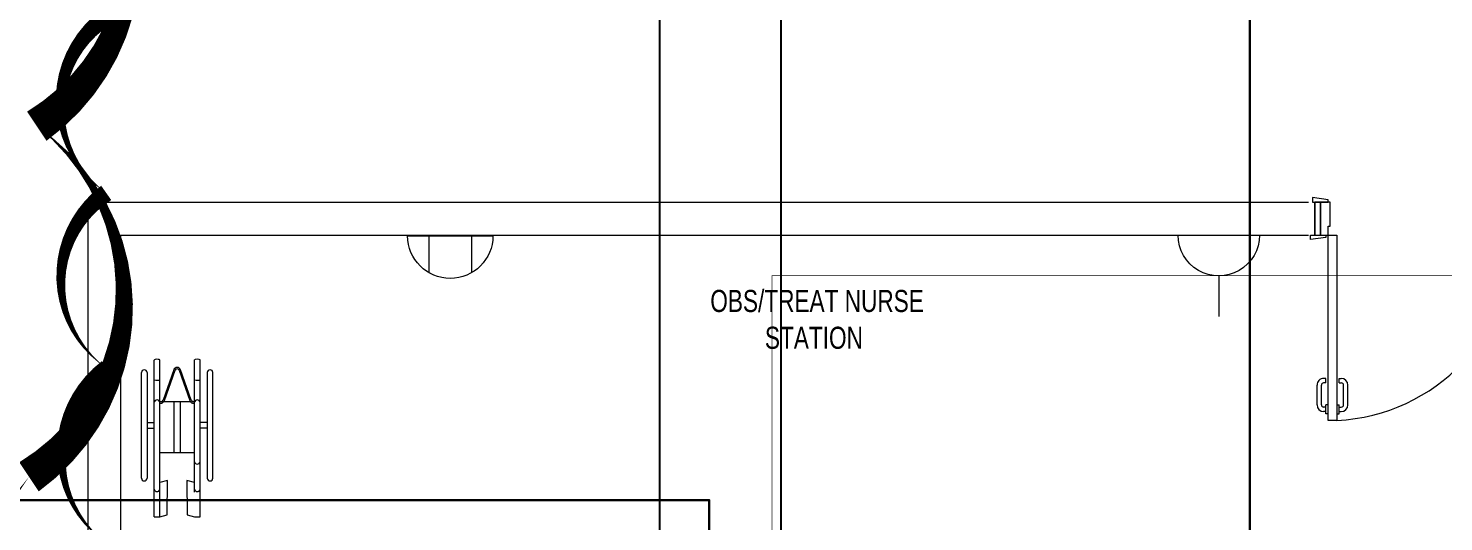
# Model space of a CAD drawing. Header units: metres. Extents: x 75097 to 220695, y -1557923 to -1361206.
# Drawn here: x 112150 to 118566, y -1465350 to -1463116 of the extents above; entities that cross this region are included whole.
import ezdxf

# ---------------------------------------------------------------- set-up
doc = ezdxf.new("R2010")
doc.units = ezdxf.units.M
doc.layers.get('0').update_dxf_attribs({"lineweight": 0})
for name, color, linetype, lineweight in [('A-100 - Copy$0$72_EGR_BASE_TEXT', 8, 'Continuous', 0), ('A-100 - Copy$0$Medical Equipment and Furniture', 8, 'Continuous', 0), ('A-100 - Copy$0$Medical Equipment and Furniture1', 8, 'Continuous', 5), ('A-100 - Copy$0$Walls', 8, 'Continuous', 0), ('A-100 - Copy$0$Wooden Joinery', 8, 'Continuous', 0), ('E-LG', 245, 'Continuous', 30)]:
    doc.layers.add(name, color=color, linetype=linetype, lineweight=lineweight)
doc.layers.add('A-100 - Copy$0$axes', color=8, linetype='Continuous')
doc.layers.add('PD-VENT', color=8, linetype='Continuous')
doc.layers.add('E-POWR', color=7, linetype='Continuous', lineweight=9, true_color=0x4e7e3e)
doc.layers.add('REV 01', color=7, linetype='Continuous', lineweight=0, true_color=0xe41b4d)
doc.styles.add('A-100 - Copy$0$X3G_ENTITY_2587EA', font='swisscl.ttf', dxfattribs={"height": 200})

# ---------------------------------------------------------------- blocks, each defined once
blk = doc.blocks.new('NORMAL SOCKET')
at = {"layer": 'E-POWR'}
for p, q in [((0, 308), (0, 615)), ((-308, 0), (308, 0))]:
    blk.add_line(p, q, dxfattribs=at)
blk.add_ellipse((0, 0), major_axis=(33, 306), ratio=1, start_param=4.81904, end_param=7.960633, dxfattribs=at)
blk = doc.blocks.new('WALL OUTLET')
at = {"layer": 'E-POWR', "extrusion": (9.94399e-05, 4.90741e-07, 1)}
blk.add_line((-193.4, 0, 0), (193.4, 0, 0), dxfattribs=at)
blk.add_line((-193.4, 0, 0), (193.4, 0, 0), dxfattribs=at)
at = {"layer": 'E-POWR', "extrusion": (9.94399e-05, 4.90741e-07, 1), "elevation": 0}
for points in [[(-96.7, 0), (-96.7, 167.5)], [(96.7, 0), (96.7, 167.5)]]:
    blk.add_lwpolyline(points, dxfattribs=at)
at = {"layer": 'E-POWR', "extrusion": (9.94399e-05, 4.90741e-07, 1)}
blk.add_arc((0, 0, 0), 193.4, 359.99626, 179.99626, dxfattribs=at)
blk = doc.blocks.new('A-100 - Copy$0$HF14449A-P')
at = {"layer": 'A-100 - Copy$0$Medical Equipment and Furniture1'}
for p, q in [((-0.05, 0), (-0.7602, 0)), ((-0.2244, 0.0577), (-0.7026, 0.0577)), ((-0.7026, 0.0323), (-0.2244, 0.0323)), ((-0.4762, 0.0321), (-0.4762, -0.0003)), ((-0.4508, 0.0321), (-0.4508, -0.0003)), ((-0.05, -0.0255), (-0.05, 0)), ((-0.1618, -0.0254), (-0.7597, -0.0254)), ((-0.578, -0.0409), (-0.7158, -0.0896)), ((-0.7137, -0.0956), (-0.576, -0.047)), ((-0.5708, -0.044), (-0.5708, -0.1647)), ((-0.5699, -0.0249), (-0.5699, -0.0332)), ((-0.5636, -0.0346), (-0.5636, -0.0251)), ((-0.3406, -0.1837), (-0.3406, -0.0251)), ((-0.2045, -0.0254), (-0.2138, -0.0595)), ((-0.2138, -0.0595), (-0.0589, -0.0584)), ((-0.0589, -0.0584), (-0.05, -0.0255)), ((-0.7158, -0.1192), (-0.578, -0.1678)), ((-0.576, -0.1618), (-0.7137, -0.1132)), ((-0.5708, -0.0899), (-0.3406, -0.0899)), ((-0.5708, -0.1189), (-0.3406, -0.1189)), ((-0.05, -0.1827), (-0.7602, -0.1827)), ((-0.5699, -0.1755), (-0.5699, -0.1837)), ((-0.5636, -0.1837), (-0.5636, -0.1742)), ((-0.0589, -0.1493), (-0.2138, -0.1482)), ((-0.2138, -0.1482), (-0.2045, -0.1824)), ((-0.0499, -0.1827), (-0.0589, -0.1493)), ((-0.05, -0.2078), (-0.05, -0.1827)), ((-0.05, -0.2078), (-0.7593, -0.2078)), ((-0.7026, -0.2404), (-0.2244, -0.2404)), ((-0.4762, -0.2401), (-0.4762, -0.2078)), ((-0.4508, -0.2401), (-0.4508, -0.2078)), ((-0.2244, -0.2658), (-0.7026, -0.2658))]:
    blk.add_line(p, q, dxfattribs=at)
for centre, radius, start, end in [((-0.7026, 0.045), 0.0127, 90, 180), ((-0.7026, 0.045), 0.0127, 180, 270), ((-0.2244, 0.045), 0.0127, 0, 90), ((-0.2244, 0.045), 0.0127, 270, 0), ((-0.5661, -0.0128), 0.0127, 98.73327, 261.25119), ((-0.5848, -0.0258), 0.0166, 294.28197, 333.37317), ((-0.5848, -0.0258), 0.023, 292.59255, 337.40745), ((-0.301, -0.0129), 0.0127, 279.82775, 82.50016), ((-0.7106, -0.1044), 0.0157, 109.43252, 250.56748), ((-0.7106, -0.1044), 0.00936, 109.42288, 250.57712), ((-0.5661, -0.1952), 0.0127, 98.74881, 261.26673), ((-0.5848, -0.183), 0.0166, 26.62683, 65.71803), ((-0.5848, -0.183), 0.023, 22.59255, 67.40745), ((-0.7026, -0.2531), 0.0127, 90, 180), ((-0.7026, -0.2531), 0.0127, 180, 270), ((-0.2244, -0.2531), 0.0127, 0, 90), ((-0.2244, -0.2531), 0.0127, 270, 0)]:
    blk.add_arc(centre, radius, start, end, dxfattribs=at)
for centre, ratio, start_param, end_param in [((-0.6698, -0.0127), 0.078125, 3.141593, 6.498142), ((-0.7597, -0.0126), 0.241377, 0.152696, 3.141593), ((-0.1758, -0.0125), 0.964579, 3.250377, 6.096807), ((-0.7597, -0.1952), 0.241678, 0.147741, 3.289334), ((-0.6698, -0.1954), 0.078125, 3.141593, 6.498142), ((-0.1758, -0.1951), 0.964579, 3.252899, 6.098308)]:
    blk.add_ellipse(centre, major_axis=(0, 0.0127), ratio=ratio, start_param=start_param, end_param=end_param, dxfattribs=at)
blk = doc.blocks.new('A-100 - Copy$0$A$C009F45C9')
at = {"layer": 'A-100 - Copy$0$Wooden Joinery'}
for p, q in [((844, -1650), (754, -1650)), ((724, -1690), (724, -1680)), ((744, -1690), (724, -1690)), ((744, -1690), (744, -1680)), ((844, -1670), (754, -1670)), ((884, -1690), (844, -1690)), ((844, -1700), (844, -1690)), ((854, -1690), (854, -1680)), ((874, -1690), (874, -1680)), ((884, -1700), (884, -1690)), ((724, -1750), (724, -1760)), ((744, -1750), (724, -1750)), ((744, -1750), (744, -1760)), ((844, -1770), (754, -1770)), ((844, -1790), (754, -1790)), ((844, -1740), (844, -1750)), ((884, -1750), (844, -1750)), ((854, -1750), (854, -1760)), ((874, -1750), (874, -1760)), ((884, -1740), (884, -1750))]:
    blk.add_line(p, q, dxfattribs=at)
for points in [[(-75, -60), (-85, -60), (-95, 10), (-75, 10)], [(75, -50), (85, -50), (95, 20), (75, 20)], [(75, -100), (914, -100), (914, -60), (75, -60)], [(75, -1700), (914, -1700), (914, -1740), (75, -1740)], [(75, -1700), (914, -1700), (914, -1740), (75, -1740)], [(-75, -1740), (-85, -1740), (-95, -1810), (-75, -1810)], [(75, -1750), (85, -1750), (95, -1820), (75, -1820)]]:
    blk.add_lwpolyline(points, close=True, dxfattribs=at)
for points in [[(75, -25), (-75, -25), (-75, 0), (75, 0), (75, -25)], [(75, -25), (75, -60), (35, -60), (35, -70), (-75, -70), (-75, -25), (75, -25)], [(75, -1775), (75, -1740), (35, -1740), (35, -1730), (-75, -1730), (-75, -1775), (75, -1775)], [(75, -1775), (-75, -1775), (-75, -1800), (75, -1800), (75, -1775)]]:
    blk.add_lwpolyline(points, dxfattribs=at)
for centre, radius, start, end in [((75, -60), 840, 270, 357.2706), ((75, -1740), 840, 2.7294, 90), ((754, -1680), 30, 90, 180), ((844, -1680), 30, 0, 90), ((754, -1680), 10, 90, 180), ((844, -1680), 10, 0, 90), ((754, -1760), 30, 180, 270), ((754, -1760), 10, 180, 270), ((844, -1760), 10, 270, 0), ((844, -1760), 30, 270, 0)]:
    blk.add_arc(centre, radius, start, end, dxfattribs=at)
blk = doc.blocks.new('A-100 - Copy')
at = {"layer": 'A-100 - Copy$0$axes'}
for p, q in [((115013.3, -1477297.4, 0), (115013.3, -1366771.9, 0)), ((115563.3, -1477297.4, 0), (115563.3, -1366771.9, 0)), ((115563.3, -1477297.4, 0), (115563.3, -1366771.9, 0))]:
    blk.add_line(p, q, dxfattribs=at)
at = {"layer": 'A-100 - Copy$0$Walls'}
for p, q in [((112420.3, -1463902.7, 2.4), (112420.3, -1475307.7, 2.4)), ((112420.3, -1463902.7, 2.4), (117954.1, -1463902.7, 2.4)), ((117982.1, -1464052.7, 0), (117982.1, -1463902.7, 0)), ((112570.3, -1469677.7, 2.4), (112570.3, -1464052.7, 2.4)), ((112570.3, -1464052.7, 2.4), (117954.1, -1464052.7, 2.4))]:
    blk.add_line(p, q, dxfattribs=at)
at = {"layer": 'A-100 - Copy$0$Medical Equipment and Furniture', "xscale": 1000, "yscale": 1000, "zscale": 1000, "rotation": 270}
blk.add_blockref('A-100 - Copy$0$HF14449A-P', (112929.2, -1465377.8, 0), dxfattribs=at)
at = {"layer": 'A-100 - Copy$0$Wooden Joinery', "rotation": 270}
blk.add_blockref('A-100 - Copy$0$A$C009F45C9', (119782.1, -1463977.7, 0), dxfattribs=at)
at = {"layer": 'A-100 - Copy$0$72_EGR_BASE_TEXT', "insert": (115711.5, -1464300.7, 2.4), "char_height": 100, "attachment_point": 2, "style": 'A-100 - Copy$0$X3G_ENTITY_2587EA'}
blk.add_mtext(' OBS/TREAT NURSE^M^JSTATION', dxfattribs=at)

msp = doc.modelspace()

# ---------------------------------------------------------------- linework, layer by layer
at = {"layer": 'E-LG', "color": 1}
msp.add_lwpolyline([(95918.6, -1465252.9), (115237, -1465252.9), (115237, -1465905.8), (115312.2, -1465951), (115227.4, -1465994.9), (115227.4, -1468887.4), (115353.3, -1468943.6), (115222.3, -1468991.3), (115222.3, -1469278.5), (117688, -1469278.5), (117688, -1457043.1), (117707.4, -1457137.3), (119892.6, -1457137.3), (120092.1, -1457027.5), (120092.1, -1469278.5), (145729.7, -1469278.5), (145828.3, -1469612.5), (145828.3, -1469267.5), (145828.3, -1465482), (145334.4, -1465482), (145278.1, -1465376.4)], dxfattribs=at)
at = {"layer": 'E-POWR', "const_width": 3}
msp.add_lwpolyline([(115522.2, -1465741), (115522.2, -1464236.2), (117546.6, -1464236.2), (122230.3, -1464236.2), (125149.3, -1464237.3), (127909, -1464237.3), (130816.6, -1464237.3)], dxfattribs=at)

# ---------------------------------------------------------------- block references
at = {"layer": 'E-POWR', "color": 85, "xscale": -0.6, "yscale": 0.6, "zscale": 0.6, "rotation": 180}
msp.add_blockref('NORMAL SOCKET', (117546.6, -1464052.7, 2.4), dxfattribs=at)
at = {"layer": 'PD-VENT', "color": 85, "xscale": -1, "rotation": 180.003743290953}
msp.add_blockref('WALL OUTLET', (114063.2, -1464055.5, 0), dxfattribs=at)

# ---------------------------------------------------------------- next in the draw order: block references
msp.add_blockref('A-100 - Copy', (0, 0))

# ---------------------------------------------------------------- next in the draw order: linework, layer by layer
at = {"layer": 'REV 01', "color": 3}
for points, elevation in [([(107704.7, -1455364, 0, 158.9, -0.520567), (109292.4, -1455417, 0, 158.9, -0.520567), (110880.1, -1455470, 0, 158.9, -0.520567), (112367.3, -1455618.1, 0, 158.9, -0.520567), (112331.7, -1457206.3, 0, 158.9, -0.520567), (112296, -1458794.5, 0, 158.9, -0.520567), (112260.4, -1460382.7, 0, 158.9, -0.520567), (112224.8, -1461970.9, 0, 158.9, -0.520567), (112189.1, -1463559.1, 0, 158.9, -0.520567), (112153.5, -1465147.3, 0, 158.9, -0.520567), (110669.9, -1465182, 0, 158.9, -0.520567), (109083.2, -1465106.1, 0, 158.9, -0.520567), (107496.4, -1465030.2, 0, 158.9, -0.520567)], -2.4), ([(118850.2, -1475039.4, 0, 79.5, -0.520567), (118055.4, -1475039.4, 0, 79.5, -0.520567), (117260.6, -1475039.4, 0, 79.5, -0.520567), (116465.8, -1475039.4, 0, 79.5, -0.520567), (115671, -1475039.4, 0, 79.5, -0.520567), (114876.3, -1475039.4, 0, 79.5, -0.520567), (114081.5, -1475039.4, 0, 79.5, -0.520567), (113286.7, -1475039.4, 0, 79.5, -0.520567), (112542.9, -1474988.2, 0, 79.5, -0.520567), (112540.1, -1474193.4, 0, 79.5, -0.520567), (112537.3, -1473398.6, 0, 79.5, -0.520567), (112534.5, -1472603.8, 0, 79.5, -0.520567), (112531.6, -1471809, 0, 79.5, -0.520567), (112528.8, -1471014.3, 0, 79.5, -0.520567), (112526, -1470219.5, 0, 79.5, -0.520567), (112523.2, -1469424.7, 0, 79.5, -0.520567), (112520.4, -1468629.9, 0, 79.5, -0.520567), (112517.6, -1467835.1, 0, 79.5, -0.520567), (112514.8, -1467040.4, 0, 79.5, -0.520567), (112511.9, -1466245.6, 0, 79.5, -0.520567), (112509.1, -1465450.8, 0, 79.5, -0.520567), (112506.3, -1464656, 0, 79.5, -0.520567), (112503.5, -1463861.2, 0, 79.5, -0.520567), (112500.7, -1463066.4, 0, 79.5, -0.520567)], 0)]:
    msp.add_lwpolyline(points, format="xyseb", dxfattribs=dict(at, elevation=elevation))

doc.saveas('drawing.dxf')
